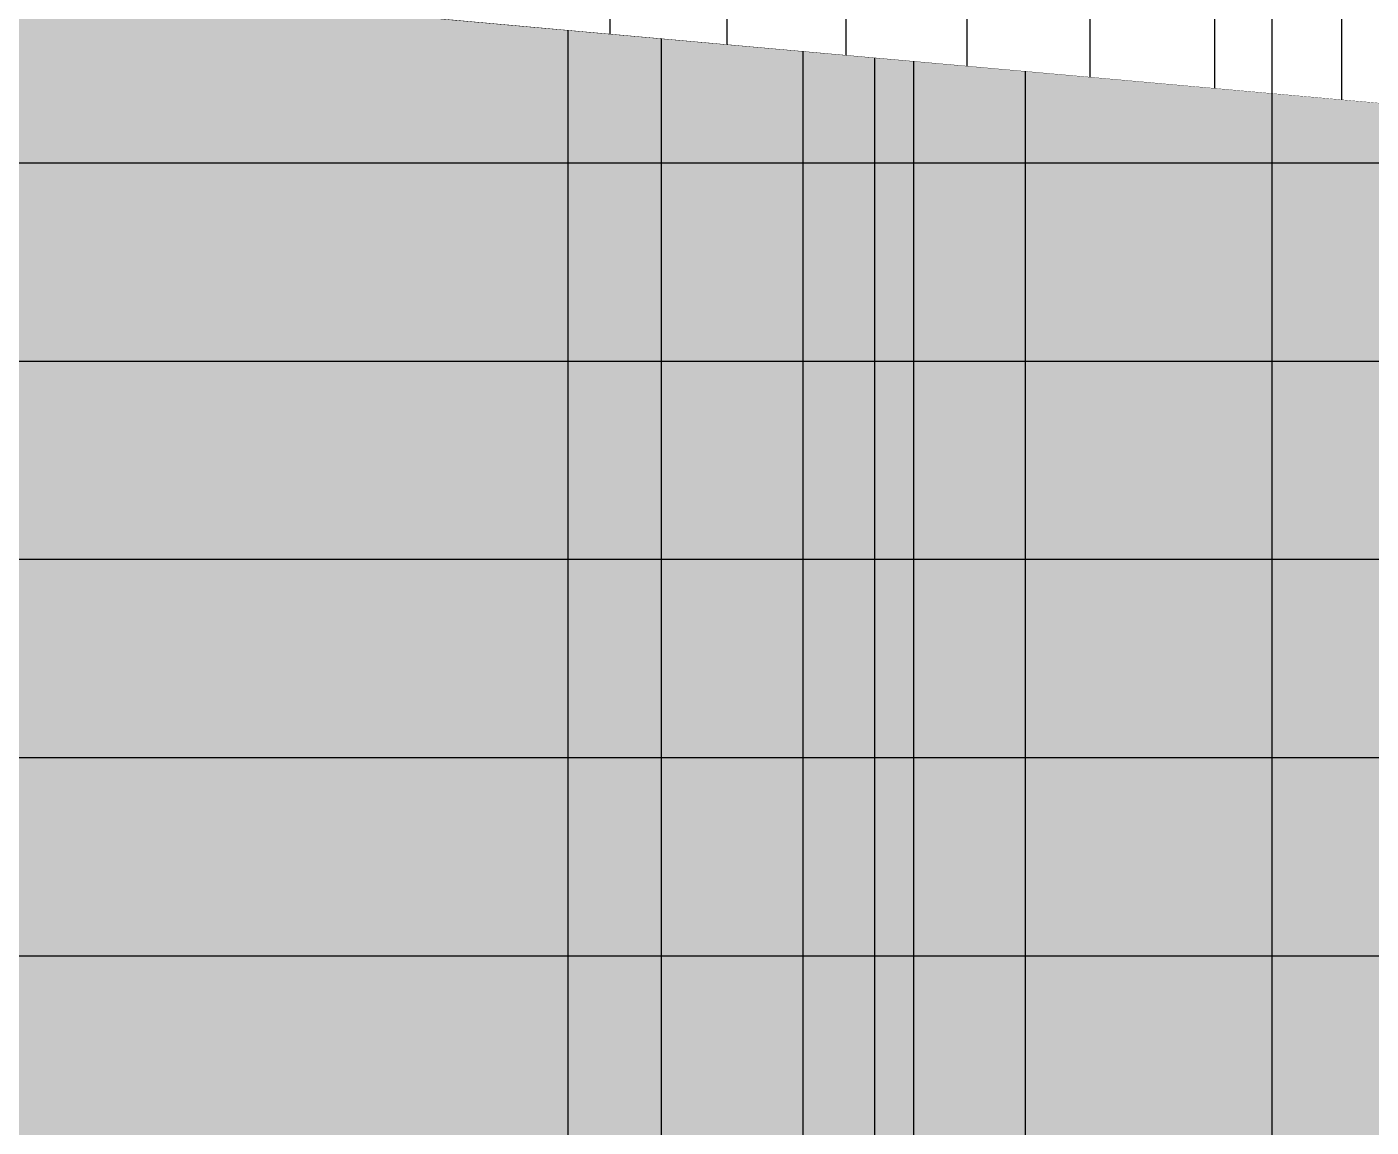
# Model space of a CAD drawing. Header units: millimetres. Extents: x 37653813 to 38677796, y 586285 to 874285.
# Drawn here: x 38230786 to 38237566, y 682470 to 688020 of the extents above; entities that cross this region are included whole.
import ezdxf

# ---------------------------------------------------------------- set-up
doc = ezdxf.new("R2010")
doc.units = ezdxf.units.MM
doc.header["$LTSCALE"] = 1000
doc.header["$MEASUREMENT"] = 0
for name, color, linetype in [('cen', 1, 'CONTINUOUS'), ('ELE-3', 7, 'CONTINUOUS'), ('HAT-251', 251, 'CONTINUOUS'), ('RAMP-ELE2', 4, 'CONTINUOUS'), ('램프좌측면', 7, 'CONTINUOUS'), ('먹-적색 14', 14, 'CONTINUOUS'), ('먹-적색(가로선) 26', 26, 'CONTINUOUS')]:
    doc.layers.add(name, color=color, linetype=linetype)

# ---------------------------------------------------------------- blocks, each defined once
blk = doc.blocks.new('램프 서측입면')
at = {"layer": 'RAMP-ELE2', "ltscale": 0.1}
blk.add_line((25500, 48809.3), (0, 51100), dxfattribs=at)
blk.add_wipeout([(0, 51100), (0, 53700), (25500, 51409.3), (25500, 48809.3)]).dxf.layer = 'RAMP-ELE2'
at = {"layer": 'HAT-251', "ltscale": 0.1}
h = blk.add_hatch(color=256, dxfattribs=at)
h.dxf.hatch_style = 1
h.paths.add_polyline_path([(13700.3, 41369.3), (14171.3, 41327), (14171.3, 49827), (13700.3, 49869.3)])
h = blk.add_hatch(color=256, dxfattribs=at)
h.dxf.hatch_style = 1
h.paths.add_polyline_path([(14171.3, 41327), (15247, 41230.4), (15247, 49730.4), (14171.3, 49827)])
h = blk.add_hatch(color=256, dxfattribs=at)
h.dxf.hatch_style = 1
h.paths.add_polyline_path([(15247, 41230.4), (16006.3, 41162.1), (16006.3, 49662.1), (15247, 49730.4)])
at = {"layer": 'ELE-3', "ltscale": 1000}
for points in [[(13700.3, 41369.3), (13700.3, 49869.3)], [(14171.3, 41327), (14171.3, 49827)], [(14884.5, 41262.9), (14884.5, 49762.9)], [(15247, 41230.4), (15247, 49730.4)], [(15443.4, 41212.7), (15443.4, 49712.7)], [(16006.3, 41162.1), (16006.3, 49662.1)]]:
    blk.add_lwpolyline(points, dxfattribs=at)
at = {"layer": 'HAT-251', "ltscale": 0.1}
for p, q in [((13910, 52450.5), (13910, 49850.5)), ((14500, 52397.5), (14500, 49797.5)), ((15100, 52343.6), (15100, 49743.6)), ((15710, 52288.8), (15710, 49688.8)), ((16330, 52233.1), (16330, 49633.1)), ((16960, 52176.5), (16960, 49576.5)), ((17600, 52119), (17600, 49519))]:
    blk.add_line(p, q, dxfattribs=at)

msp = doc.modelspace()

# ---------------------------------------------------------------- hatches: boundary and pattern name
at = {"layer": '먹-적색 14', "ltscale": 0.1}
h = msp.add_hatch(dxfattribs=at)
h.set_pattern_fill('DOTS', color=256, scale=3000)
h.paths.add_polyline_path([(38263416.3, 691934.4), (38256416.3, 691934.4), (38256416.3, 691934.4), (38219816.3, 691934.4), (38219816.3, 639334.4), (38275566.3, 639334.4), (38275566.3, 691934.4)])

# ---------------------------------------------------------------- linework, layer by layer
at = {"layer": '먹-적색(가로선) 26', "ltscale": 0.1}
msp.add_lwpolyline([(38220716.3, 683334.4), (38275566.3, 683334.4)], dxfattribs=at)

# ---------------------------------------------------------------- next in the draw order: block references
at = {"layer": '램프좌측면'}
msp.add_blockref('램프 서측입면', (38219816.3, 638134.4), dxfattribs=at)

# ---------------------------------------------------------------- next in the draw order: linework, layer by layer
at = {"layer": 'cen', "ltscale": 5}
msp.add_lwpolyline([(38237066.3, 613334.4), (38237066.3, 700227.2)], dxfattribs=at)
at = {"layer": '먹-적색(가로선) 26', "ltscale": 0.1}
for points in [[(38220716.3, 687334.4), (38275566.3, 687334.4)], [(38220716.3, 686334.4), (38275566.3, 686334.4)], [(38220716.3, 685334.4), (38275566.3, 685334.4)], [(38220716.3, 684334.4), (38275566.3, 684334.4)]]:
    msp.add_lwpolyline(points, dxfattribs=at)

doc.saveas('drawing.dxf')
